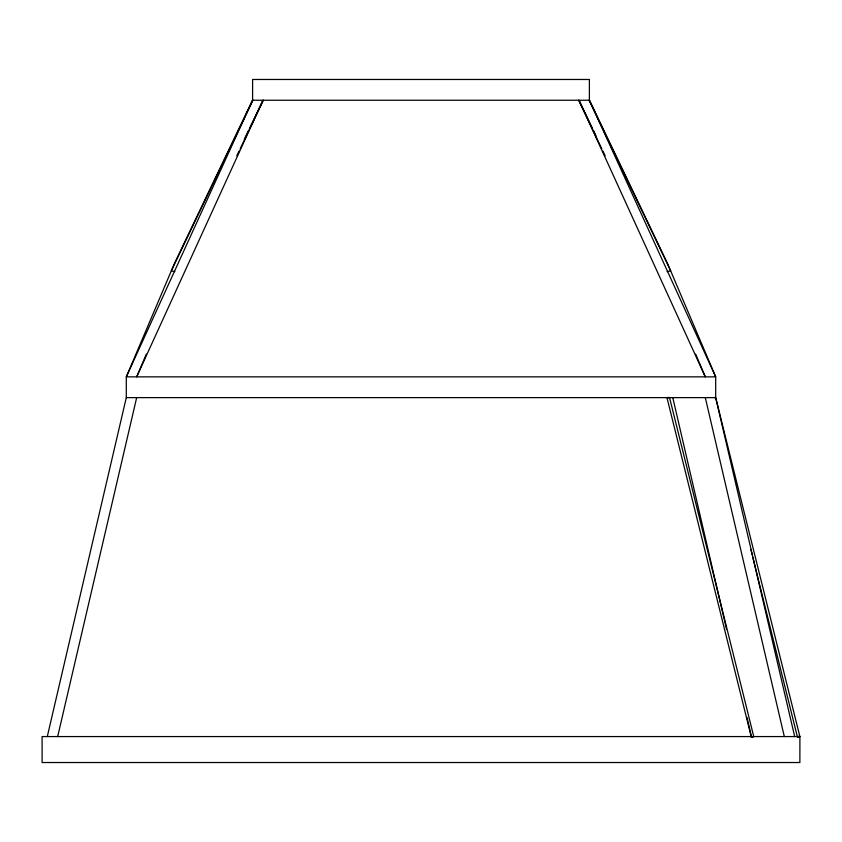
<?xml version="1.0" encoding="UTF-8"?>
<svg xmlns="http://www.w3.org/2000/svg" width="842" height="842" viewBox="0 0 842 842"><rect width="100%" height="100%" fill="white"/><g stroke="black" fill="none" stroke-linecap="round" stroke-linejoin="round"><path stroke-width="1.26" d="M751.338 737.15L667.074 398.108L668.201 397.435L669.537 397.571L753.737 736.518L752.601 737.192M669.537 397.571L669.011 398.055M751.274 737.055L753.737 736.518M797.658 737.16L798.258 736.403L799.9 736.455L799.879 762.526L42.1 762.526L42.1 736.571L799.879 736.571L715.689 397.624L715.689 376.858L667.474 263.346L589.495 100.24L252.484 100.24L174.505 263.346L126.3 376.858L126.3 397.624L47.289 736.571M57.677 736.571L136.678 397.624M146.361 354.072L136.678 376.858L262.978 100.24L249.442 128.542M252.895 100.24L171.315 270.871L174.883 271.619M244.369 139.151L248.316 130.899M236.812 155.812L239.075 151.076M240.202 148.718L263.378 100.24M799.879 736.571L798.448 737.182M715.174 397.992L715.268 397.298M667.096 271.619L670.674 270.871L589.095 100.24M126.3 397.624L715.689 397.624L794.69 736.571M592.536 128.542L579.012 100.24L705.301 376.858L695.629 354.072M593.663 130.899L595.926 135.615M578.601 100.24L601.777 148.718M602.914 151.076L605.177 155.812M750.906 549.679L752.169 554.773M752.811 557.32L797.437 736.992M705.301 397.624L784.312 736.571M672.779 397.624L726.509 629.132M746.991 717.384L751.443 736.571M252.6 100.24L126.3 376.858L715.689 376.858L589.389 100.24L589.389 79.474L252.6 79.474L252.6 100.24"/></g></svg>
